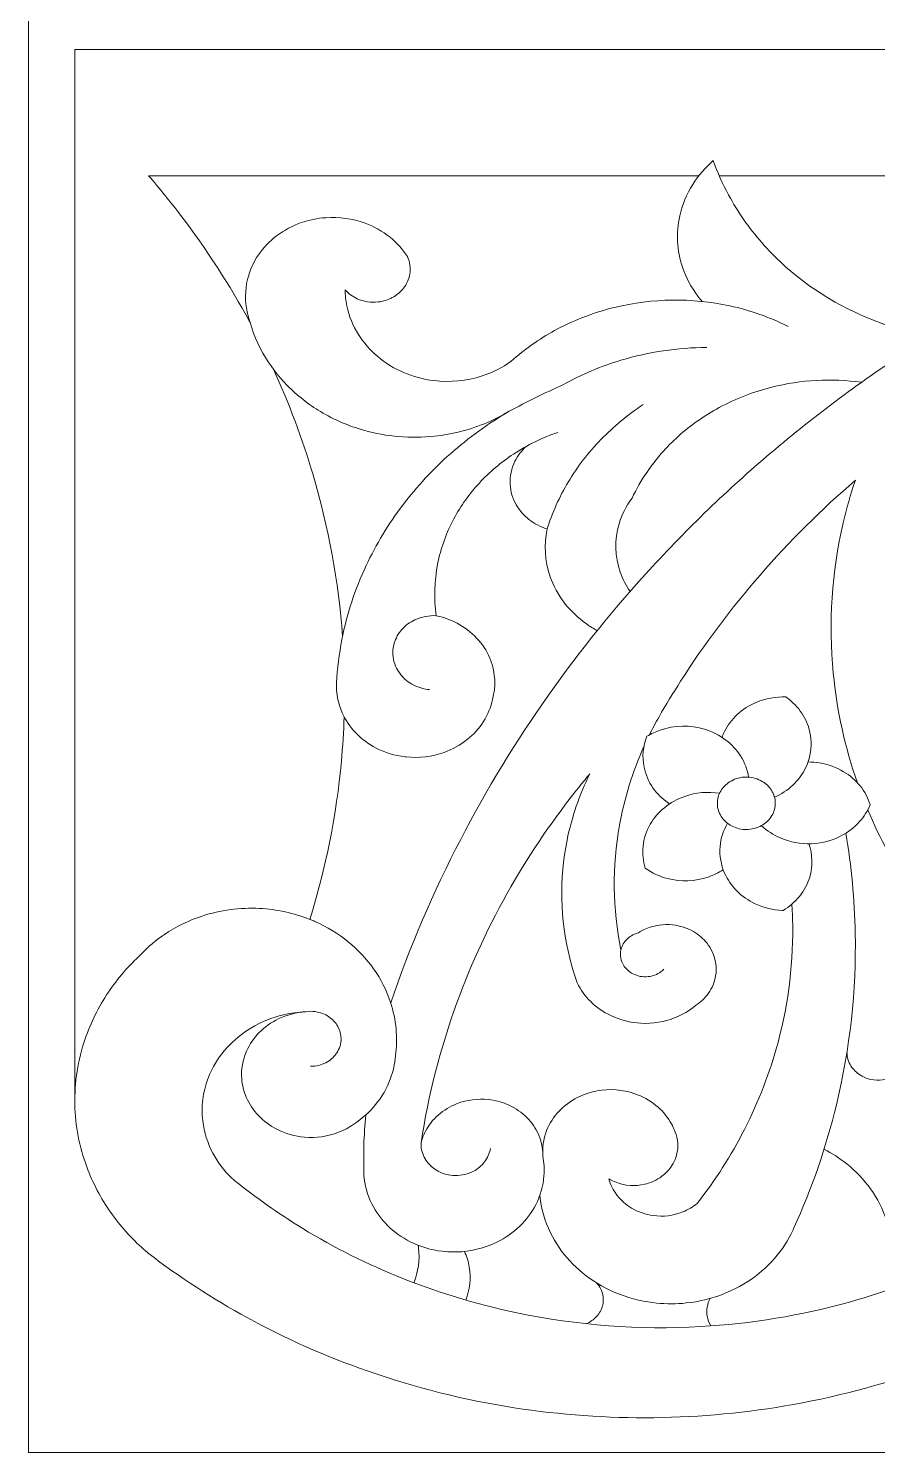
# Model space of a CAD drawing. Header units: millimetres. Extents: x 4600 to 4846, y 410 to 672.
# Drawn here: x 4601.5 to 4638.1, y 550.3 to 611.7 of the extents above; entities that cross this region are included whole.
import ezdxf

# ---------------------------------------------------------------- set-up
doc = ezdxf.new("R2010")
doc.units = ezdxf.units.MM
doc.header["$MEASUREMENT"] = 0
doc.layers.add('SITARA ALL', color=18, linetype='Continuous', true_color=0x000000)

msp = doc.modelspace()

# ---------------------------------------------------------------- linework, layer by layer
at = {"layer": 'SITARA ALL', "lineweight": 9}
for points, knots in [([(4601.51, 672.296), (4601.51, 672.296), (4845.51, 672.296), (4845.51, 672.296), (4845.51, 672.296), (4845.51, 550.296), (4845.51, 550.296), (4845.51, 550.296), (4601.51, 550.296), (4601.51, 550.296), (4601.51, 550.296), (4601.51, 672.296), (4601.51, 672.296)], [0, 0, 0, 0, 0.25, 0.25, 0.25, 0.5, 0.5, 0.5, 0.75, 0.75, 0.75, 1, 1, 1, 1]), ([(4603.512, 565.277), (4603.512, 565.277), (4603.512, 610.796), (4603.512, 610.796), (4603.512, 610.796), (4703.51, 610.796), (4703.51, 610.796), (4703.51, 610.796), (4803.507, 610.796), (4803.507, 610.796), (4803.507, 610.796), (4803.507, 565.277), (4803.507, 565.277)], [0, 0, 0, 0, 0.2, 0.2, 0.2, 0.4, 0.4, 0.4, 0.6, 0.6, 0.6, 1, 1, 1, 1]), ([(4640.404, 598.423), (4639.363, 598.616), (4638.349, 598.932), (4637.383, 599.364), (4636.551, 599.736), (4635.761, 600.197), (4635.028, 600.738), (4634.34, 601.246), (4633.709, 601.826), (4633.145, 602.468), (4632.594, 603.098), (4632.114, 603.787), (4631.716, 604.523), (4631.459, 604.999), (4631.238, 605.494), (4631.056, 606.003), (4630.711, 605.706), (4630.413, 605.359), (4630.169, 604.975), (4629.905, 604.558), (4629.716, 604.1), (4629.608, 603.619), (4629.446, 602.886), (4629.487, 602.124), (4629.726, 601.412), (4629.877, 600.963), (4630.1, 600.542), (4630.387, 600.165), (4630.448, 600.085), (4630.511, 600.006), (4630.577, 599.93)], [0, 0, 0, 0, 0.090909, 0.090909, 0.090909, 0.181818, 0.181818, 0.181818, 0.272727, 0.272727, 0.272727, 0.363636, 0.363636, 0.363636, 0.454545, 0.454545, 0.454545, 0.545455, 0.545455, 0.545455, 0.636364, 0.636364, 0.636364, 0.727273, 0.727273, 0.727273, 0.818182, 0.818182, 0.818182, 1, 1, 1, 1]), ([(4611.063, 599.034), (4610.187, 600.648), (4609.189, 602.191), (4608.075, 603.65), (4607.632, 604.231), (4607.172, 604.799), (4606.694, 605.353), (4606.694, 605.353), (4630.436, 605.353), (4630.436, 605.353)], [0, 0, 0, 0, 0.25, 0.25, 0.25, 0.5, 0.5, 0.5, 1, 1, 1, 1]), ([(4657.274, 605.353), (4656.362, 605.293), (4655.454, 605.177), (4654.556, 605.005), (4651.842, 604.13), (4649.189, 603.074), (4646.616, 601.844), (4644.261, 600.718), (4641.981, 599.445), (4639.787, 598.031), (4637.672, 596.667), (4635.645, 595.172), (4633.719, 593.553), (4631.852, 591.984), (4630.088, 590.298), (4628.435, 588.504), (4626.819, 586.751), (4625.318, 584.895), (4623.942, 582.948), (4622.54, 580.966), (4621.276, 578.89), (4620.157, 576.736), (4618.977, 574.464), (4617.968, 572.109), (4617.137, 569.688)], [0, 0, 0, 0, 0.111111, 0.111111, 0.111111, 0.222222, 0.222222, 0.222222, 0.333333, 0.333333, 0.333333, 0.444444, 0.444444, 0.444444, 0.555556, 0.555556, 0.555556, 0.666667, 0.666667, 0.666667, 0.777778, 0.777778, 0.777778, 1, 1, 1, 1]), ([(4634.292, 598.854), (4633.49, 599.253), (4632.642, 599.551), (4631.766, 599.74), (4630.127, 600.094), (4628.43, 600.072), (4626.801, 599.676), (4625.945, 599.468), (4625.118, 599.155), (4624.338, 598.744), (4623.66, 598.387), (4623.025, 597.953), (4622.446, 597.45), (4622.41, 597.42), (4622.375, 597.388), (4622.34, 597.357), (4621.955, 597.08), (4621.53, 596.865), (4621.079, 596.719), (4620.407, 596.501), (4619.695, 596.433), (4618.993, 596.519), (4618.546, 596.573), (4618.108, 596.691), (4617.694, 596.868), (4617.284, 597.043), (4616.903, 597.278), (4616.564, 597.565), (4616.243, 597.836), (4615.966, 598.155), (4615.742, 598.511), (4615.506, 598.887), (4615.337, 599.303), (4615.246, 599.738), (4615.198, 599.967), (4615.172, 600.2), (4615.169, 600.433), (4615.314, 600.271), (4615.491, 600.141), (4615.69, 600.051), (4615.974, 599.922), (4616.288, 599.873), (4616.598, 599.909), (4616.81, 599.932), (4617.016, 599.996), (4617.205, 600.097), (4617.394, 600.197), (4617.559, 600.336), (4617.691, 600.504), (4617.828, 600.678), (4617.92, 600.883), (4617.959, 601.101), (4618.005, 601.364), (4617.97, 601.634), (4617.858, 601.875), (4617.654, 602.189), (4617.402, 602.467), (4617.11, 602.7), (4616.785, 602.959), (4616.42, 603.164), (4616.03, 603.306), (4615.487, 603.504), (4614.908, 603.585), (4614.332, 603.544), (4613.974, 603.519), (4613.62, 603.446), (4613.281, 603.329), (4612.897, 603.196), (4612.537, 603.004), (4612.213, 602.759), (4611.911, 602.531), (4611.649, 602.256), (4611.435, 601.944), (4611.213, 601.62), (4611.052, 601.259), (4610.96, 600.877), (4610.849, 600.417), (4610.847, 599.938), (4610.952, 599.477), (4611.084, 598.857), (4611.309, 598.26), (4611.621, 597.708), (4611.91, 597.196), (4612.265, 596.725), (4612.678, 596.306), (4613.106, 595.872), (4613.587, 595.494), (4614.11, 595.181), (4614.695, 594.831), (4615.325, 594.561), (4615.981, 594.376), (4616.97, 594.098), (4618.002, 594.011), (4619.023, 594.12), (4619.813, 594.203), (4620.586, 594.404), (4621.316, 594.717), (4621.638, 594.855), (4621.949, 595.014), (4622.248, 595.195), (4621.347, 594.668), (4620.499, 594.055), (4619.716, 593.365), (4618.958, 592.696), (4618.267, 591.954), (4617.656, 591.149), (4617.039, 590.338), (4616.51, 589.464), (4616.078, 588.541), (4615.601, 587.525), (4615.251, 586.455), (4615.034, 585.354), (4614.912, 584.733), (4614.834, 584.104), (4614.801, 583.472), (4614.781, 583.034), (4614.864, 582.598), (4615.043, 582.198), (4615.187, 581.875), (4615.387, 581.579), (4615.633, 581.325), (4615.887, 581.061), (4616.183, 580.842), (4616.509, 580.674), (4616.898, 580.474), (4617.32, 580.346), (4617.755, 580.295), (4617.755, 580.295), (4617.807, 580.289), (4617.807, 580.289), (4618.359, 580.232), (4618.916, 580.298), (4619.439, 580.484), (4619.802, 580.612), (4620.141, 580.801), (4620.442, 581.04), (4620.717, 581.259), (4620.953, 581.522), (4621.141, 581.819), (4621.327, 582.111), (4621.459, 582.435), (4621.53, 582.774), (4621.681, 583.322), (4621.657, 583.902), (4621.459, 584.435), (4621.338, 584.759), (4621.159, 585.06), (4620.932, 585.321), (4620.702, 585.586), (4620.43, 585.81), (4620.127, 585.986), (4619.809, 586.171), (4619.463, 586.303), (4619.102, 586.379), (4618.787, 586.397), (4618.472, 586.337), (4618.185, 586.204), (4617.97, 586.104), (4617.777, 585.962), (4617.619, 585.785), (4617.466, 585.614), (4617.353, 585.412), (4617.288, 585.192), (4617.262, 585.1), (4617.244, 585.007), (4617.235, 584.912), (4617.211, 584.637), (4617.265, 584.361), (4617.391, 584.115), (4617.495, 583.912), (4617.641, 583.734), (4617.818, 583.591), (4618.014, 583.434), (4618.239, 583.319), (4618.481, 583.253), (4618.591, 583.223), (4618.703, 583.203), (4618.817, 583.192)], [0, 0, 0, 0, 0.016667, 0.016667, 0.016667, 0.033333, 0.033333, 0.033333, 0.05, 0.05, 0.05, 0.066667, 0.066667, 0.066667, 0.083333, 0.083333, 0.083333, 0.1, 0.1, 0.1, 0.116667, 0.116667, 0.116667, 0.133333, 0.133333, 0.133333, 0.15, 0.15, 0.15, 0.166667, 0.166667, 0.166667, 0.183333, 0.183333, 0.183333, 0.2, 0.2, 0.2, 0.216667, 0.216667, 0.216667, 0.233333, 0.233333, 0.233333, 0.25, 0.25, 0.25, 0.266667, 0.266667, 0.266667, 0.283333, 0.283333, 0.283333, 0.3, 0.3, 0.3, 0.316667, 0.316667, 0.316667, 0.333333, 0.333333, 0.333333, 0.35, 0.35, 0.35, 0.366667, 0.366667, 0.366667, 0.383333, 0.383333, 0.383333, 0.4, 0.4, 0.4, 0.416667, 0.416667, 0.416667, 0.433333, 0.433333, 0.433333, 0.45, 0.45, 0.45, 0.466667, 0.466667, 0.466667, 0.483333, 0.483333, 0.483333, 0.5, 0.5, 0.5, 0.516667, 0.516667, 0.516667, 0.533333, 0.533333, 0.533333, 0.55, 0.55, 0.55, 0.566667, 0.566667, 0.566667, 0.583333, 0.583333, 0.583333, 0.6, 0.6, 0.6, 0.616667, 0.616667, 0.616667, 0.633333, 0.633333, 0.633333, 0.65, 0.65, 0.65, 0.666667, 0.666667, 0.666667, 0.683333, 0.683333, 0.683333, 0.7, 0.7, 0.7, 0.716667, 0.716667, 0.716667, 0.733333, 0.733333, 0.733333, 0.75, 0.75, 0.75, 0.766667, 0.766667, 0.766667, 0.783333, 0.783333, 0.783333, 0.8, 0.8, 0.8, 0.816667, 0.816667, 0.816667, 0.833333, 0.833333, 0.833333, 0.85, 0.85, 0.85, 0.866667, 0.866667, 0.866667, 0.883333, 0.883333, 0.883333, 0.9, 0.9, 0.9, 0.916667, 0.916667, 0.916667, 0.933333, 0.933333, 0.933333, 0.95, 0.95, 0.95, 0.966667, 0.966667, 0.966667, 1, 1, 1, 1]), ([(4630.777, 597.946), (4629.523, 597.941), (4628.275, 597.756), (4627.073, 597.395), (4626.204, 597.134), (4625.365, 596.78), (4624.571, 596.337), (4623.782, 595.987), (4623.007, 595.606), (4622.248, 595.195)], [0, 0, 0, 0, 0.25, 0.25, 0.25, 0.5, 0.5, 0.5, 1, 1, 1, 1]), ([(4615.06, 585.481), (4614.887, 587.847), (4614.46, 590.187), (4613.786, 592.462), (4613.325, 594.016), (4612.754, 595.535), (4612.076, 597.008)], [0, 0, 0, 0, 0.333333, 0.333333, 0.333333, 1, 1, 1, 1]), ([(4637.449, 596.444), (4636.156, 596.623), (4634.842, 596.551), (4633.576, 596.234), (4632.787, 596.036), (4632.026, 595.74), (4631.31, 595.354), (4630.675, 595.011), (4630.082, 594.594), (4629.544, 594.112), (4629.035, 593.656), (4628.582, 593.141), (4628.196, 592.577), (4627.95, 592.219), (4627.734, 591.841), (4627.549, 591.448), (4627.3, 591.117), (4627.111, 590.744), (4626.99, 590.346), (4626.785, 589.664), (4626.802, 588.935), (4627.038, 588.263), (4627.143, 587.965), (4627.286, 587.683), (4627.466, 587.424)], [0, 0, 0, 0, 0.111111, 0.111111, 0.111111, 0.222222, 0.222222, 0.222222, 0.333333, 0.333333, 0.333333, 0.444444, 0.444444, 0.444444, 0.555556, 0.555556, 0.555556, 0.666667, 0.666667, 0.666667, 0.777778, 0.777778, 0.777778, 1, 1, 1, 1]), ([(4628.03, 595.481), (4627.368, 595.047), (4626.755, 594.542), (4626.204, 593.973), (4625.667, 593.42), (4625.195, 592.806), (4624.798, 592.145), (4624.416, 591.509), (4624.11, 590.831), (4623.886, 590.124), (4623.743, 589.448), (4623.785, 588.747), (4624.008, 588.094), (4624.153, 587.672), (4624.366, 587.278), (4624.639, 586.925), (4624.906, 586.581), (4625.223, 586.278), (4625.579, 586.027), (4625.729, 585.921), (4625.885, 585.823), (4626.047, 585.735)], [0, 0, 0, 0, 0.125, 0.125, 0.125, 0.25, 0.25, 0.25, 0.375, 0.375, 0.375, 0.5, 0.5, 0.5, 0.625, 0.625, 0.625, 0.75, 0.75, 0.75, 1, 1, 1, 1]), ([(4624.346, 594.284), (4623.675, 594.053), (4623.036, 593.74), (4622.442, 593.351), (4621.9, 592.996), (4621.403, 592.577), (4620.962, 592.102), (4620.531, 591.637), (4620.162, 591.12), (4619.862, 590.561), (4619.532, 589.947), (4619.297, 589.287), (4619.163, 588.603), (4619.02, 587.87), (4619, 587.119), (4619.102, 586.379)], [0, 0, 0, 0, 0.166667, 0.166667, 0.166667, 0.333333, 0.333333, 0.333333, 0.5, 0.5, 0.5, 0.666667, 0.666667, 0.666667, 1, 1, 1, 1]), ([(4622.991, 593.682), (4622.787, 593.501), (4622.62, 593.284), (4622.498, 593.041), (4622.343, 592.734), (4622.271, 592.392), (4622.289, 592.048), (4622.307, 591.734), (4622.399, 591.429), (4622.557, 591.157), (4622.697, 590.918), (4622.881, 590.707), (4623.1, 590.536), (4623.334, 590.351), (4623.601, 590.212), (4623.886, 590.124)], [0, 0, 0, 0, 0.166667, 0.166667, 0.166667, 0.333333, 0.333333, 0.333333, 0.5, 0.5, 0.5, 0.666667, 0.666667, 0.666667, 1, 1, 1, 1]), ([(4637.274, 579.175), (4636.739, 580.701), (4636.389, 582.287), (4636.232, 583.897), (4636.021, 586.066), (4636.167, 588.256), (4636.662, 590.378), (4636.807, 591), (4636.981, 591.615), (4637.184, 592.221), (4635.719, 590.959), (4634.346, 589.593), (4633.075, 588.134), (4631.82, 586.693), (4630.673, 585.161), (4629.643, 583.551), (4629.321, 583.048), (4629.012, 582.538), (4628.715, 582.021), (4628.569, 581.765), (4628.43, 581.505), (4628.3, 581.242)], [0, 0, 0, 0, 0.125, 0.125, 0.125, 0.25, 0.25, 0.25, 0.375, 0.375, 0.375, 0.5, 0.5, 0.5, 0.625, 0.625, 0.625, 0.75, 0.75, 0.75, 1, 1, 1, 1]), ([(4633.695, 578.553), (4633.987, 578.682), (4634.256, 578.86), (4634.489, 579.078), (4634.717, 579.292), (4634.903, 579.545), (4635.04, 579.825), (4635.208, 580.17), (4635.289, 580.55), (4635.277, 580.933), (4635.264, 581.296), (4635.168, 581.652), (4634.995, 581.973), (4634.848, 582.245), (4634.654, 582.489), (4634.421, 582.693), (4634.347, 582.758), (4634.27, 582.819), (4634.19, 582.875), (4633.752, 582.892), (4633.316, 582.813), (4632.911, 582.644), (4632.607, 582.518), (4632.328, 582.339), (4632.086, 582.116), (4631.861, 581.909), (4631.676, 581.662), (4631.539, 581.388), (4631.499, 581.306), (4631.463, 581.221), (4631.432, 581.135)], [0, 0, 0, 0, 0.090909, 0.090909, 0.090909, 0.181818, 0.181818, 0.181818, 0.272727, 0.272727, 0.272727, 0.363636, 0.363636, 0.363636, 0.454545, 0.454545, 0.454545, 0.545455, 0.545455, 0.545455, 0.636364, 0.636364, 0.636364, 0.727273, 0.727273, 0.727273, 0.818182, 0.818182, 0.818182, 1, 1, 1, 1]), ([(4613.649, 573.286), (4614.34, 575.505), (4614.796, 577.79), (4615.01, 580.105), (4615.068, 580.742), (4615.108, 581.381), (4615.129, 582.02)], [0, 0, 0, 0, 0.333333, 0.333333, 0.333333, 1, 1, 1, 1]), ([(4632.58, 579.418), (4632.528, 579.744), (4632.409, 580.055), (4632.231, 580.333), (4632.063, 580.596), (4631.851, 580.826), (4631.603, 581.014), (4631.326, 581.225), (4631.013, 581.384), (4630.681, 581.484), (4630.056, 581.674), (4629.387, 581.662), (4628.769, 581.45), (4628.568, 581.381), (4628.375, 581.29), (4628.193, 581.18), (4628.021, 580.759), (4627.977, 580.297), (4628.067, 579.851), (4628.133, 579.53), (4628.265, 579.226), (4628.453, 578.957), (4628.632, 578.704), (4628.853, 578.484), (4629.108, 578.308), (4629.128, 578.294), (4629.148, 578.28), (4629.169, 578.267)], [0, 0, 0, 0, 0.1, 0.1, 0.1, 0.2, 0.2, 0.2, 0.3, 0.3, 0.3, 0.4, 0.4, 0.4, 0.5, 0.5, 0.5, 0.6, 0.6, 0.6, 0.7, 0.7, 0.7, 0.8, 0.8, 0.8, 1, 1, 1, 1]), ([(4628.063, 580.74), (4627.573, 579.655), (4627.218, 578.514), (4627.007, 577.342), (4626.686, 575.563), (4626.707, 573.74), (4627.07, 571.969)], [0, 0, 0, 0, 0.333333, 0.333333, 0.333333, 1, 1, 1, 1]), ([(4633.132, 577.326), (4633.371, 577.103), (4633.647, 576.924), (4633.948, 576.796), (4634.366, 576.618), (4634.817, 576.533), (4635.271, 576.55), (4635.69, 576.564), (4636.101, 576.663), (4636.48, 576.842), (4636.776, 576.982), (4637.045, 577.172), (4637.276, 577.405), (4637.491, 577.622), (4637.665, 577.876), (4637.79, 578.155), (4637.802, 578.182), (4637.813, 578.208), (4637.824, 578.235), (4637.731, 578.53), (4637.583, 578.805), (4637.388, 579.044), (4637.189, 579.288), (4636.949, 579.494), (4636.679, 579.655), (4636.361, 579.844), (4636.01, 579.972), (4635.644, 580.032), (4635.479, 580.059), (4635.311, 580.073), (4635.144, 580.073)], [0, 0, 0, 0, 0.090909, 0.090909, 0.090909, 0.181818, 0.181818, 0.181818, 0.272727, 0.272727, 0.272727, 0.363636, 0.363636, 0.363636, 0.454545, 0.454545, 0.454545, 0.545455, 0.545455, 0.545455, 0.636364, 0.636364, 0.636364, 0.727273, 0.727273, 0.727273, 0.818182, 0.818182, 0.818182, 1, 1, 1, 1]), ([(4621.437, 563.404), (4621.403, 563.194), (4621.317, 562.996), (4621.188, 562.828), (4621.059, 562.66), (4620.896, 562.523), (4620.71, 562.425), (4620.473, 562.3), (4620.208, 562.236), (4619.941, 562.238), (4619.898, 562.238), (4619.856, 562.24), (4619.814, 562.243), (4619.565, 562.263), (4619.324, 562.341), (4619.11, 562.47), (4618.933, 562.577), (4618.781, 562.721), (4618.664, 562.893), (4618.541, 563.075), (4618.467, 563.287), (4618.45, 563.506), (4618.447, 563.554), (4618.446, 563.602), (4618.448, 563.65), (4618.761, 565.71), (4619.279, 567.734), (4619.995, 569.691), (4620.626, 571.418), (4621.405, 573.089), (4622.32, 574.683), (4623.196, 576.207), (4624.189, 577.66), (4625.292, 579.028), (4625.435, 579.206), (4625.58, 579.383), (4625.727, 579.558), (4625.279, 578.653), (4624.95, 577.694), (4624.747, 576.704), (4624.404, 575.021), (4624.443, 573.283), (4624.864, 571.617), (4624.955, 571.254), (4625.064, 570.896), (4625.189, 570.544), (4625.333, 570.244), (4625.528, 569.972), (4625.765, 569.74), (4626.019, 569.491), (4626.312, 569.287), (4626.632, 569.135), (4627.041, 568.941), (4627.483, 568.83), (4627.934, 568.807), (4628.439, 568.78), (4628.943, 568.863), (4629.413, 569.05), (4629.731, 569.177), (4630.027, 569.353), (4630.29, 569.573), (4630.506, 569.711), (4630.694, 569.89), (4630.843, 570.098), (4631.004, 570.323), (4631.111, 570.581), (4631.157, 570.854), (4631.214, 571.2), (4631.166, 571.555), (4631.02, 571.874), (4630.958, 572.009), (4630.88, 572.137), (4630.787, 572.255), (4630.627, 572.457), (4630.43, 572.627), (4630.207, 572.756), (4629.93, 572.917), (4629.621, 573.017), (4629.302, 573.05), (4628.911, 573.092), (4628.515, 573.034), (4628.152, 572.881), (4628.039, 572.833), (4627.93, 572.775), (4627.826, 572.709), (4627.656, 572.666), (4627.499, 572.583), (4627.368, 572.467), (4627.243, 572.358), (4627.15, 572.218), (4627.096, 572.062), (4627.018, 571.832), (4627.037, 571.581), (4627.15, 571.366), (4627.169, 571.33), (4627.19, 571.295), (4627.214, 571.261), (4627.309, 571.127), (4627.434, 571.018), (4627.579, 570.942), (4627.784, 570.835), (4628.017, 570.791), (4628.248, 570.818), (4628.444, 570.839), (4628.631, 570.911), (4628.79, 571.026), (4628.837, 571.061), (4628.881, 571.099), (4628.921, 571.141)], [0, 0, 0, 0, 0.027027, 0.027027, 0.027027, 0.054054, 0.054054, 0.054054, 0.081081, 0.081081, 0.081081, 0.108108, 0.108108, 0.108108, 0.135135, 0.135135, 0.135135, 0.162162, 0.162162, 0.162162, 0.189189, 0.189189, 0.189189, 0.216216, 0.216216, 0.216216, 0.243243, 0.243243, 0.243243, 0.27027, 0.27027, 0.27027, 0.297297, 0.297297, 0.297297, 0.324324, 0.324324, 0.324324, 0.351351, 0.351351, 0.351351, 0.378378, 0.378378, 0.378378, 0.405405, 0.405405, 0.405405, 0.432432, 0.432432, 0.432432, 0.459459, 0.459459, 0.459459, 0.486486, 0.486486, 0.486486, 0.513514, 0.513514, 0.513514, 0.540541, 0.540541, 0.540541, 0.567568, 0.567568, 0.567568, 0.594595, 0.594595, 0.594595, 0.621622, 0.621622, 0.621622, 0.648649, 0.648649, 0.648649, 0.675676, 0.675676, 0.675676, 0.702703, 0.702703, 0.702703, 0.72973, 0.72973, 0.72973, 0.756757, 0.756757, 0.756757, 0.783784, 0.783784, 0.783784, 0.810811, 0.810811, 0.810811, 0.837838, 0.837838, 0.837838, 0.864865, 0.864865, 0.864865, 0.891892, 0.891892, 0.891892, 0.918919, 0.918919, 0.918919, 0.945946, 0.945946, 0.945946, 1, 1, 1, 1]), ([(4633.729, 578.291), (4633.729, 578.492), (4633.671, 578.689), (4633.561, 578.857), (4633.462, 579.011), (4633.328, 579.14), (4633.171, 579.233), (4632.978, 579.348), (4632.759, 579.412), (4632.535, 579.421), (4632.517, 579.421), (4632.498, 579.422), (4632.48, 579.422), (4632.249, 579.422), (4632.022, 579.364), (4631.821, 579.251), (4631.659, 579.161), (4631.521, 579.035), (4631.416, 578.883), (4631.306, 578.722), (4631.243, 578.534), (4631.233, 578.339), (4631.232, 578.323), (4631.232, 578.307), (4631.232, 578.291), (4631.232, 578.09), (4631.29, 577.893), (4631.4, 577.724), (4631.499, 577.571), (4631.632, 577.442), (4631.79, 577.349), (4631.983, 577.234), (4632.202, 577.169), (4632.426, 577.161), (4632.444, 577.16), (4632.462, 577.16), (4632.48, 577.16), (4632.711, 577.159), (4632.939, 577.218), (4633.14, 577.331), (4633.302, 577.42), (4633.44, 577.546), (4633.544, 577.699), (4633.655, 577.859), (4633.718, 578.048), (4633.728, 578.242), (4633.729, 578.258), (4633.729, 578.275), (4633.729, 578.291)], [0, 0, 0, 0, 0.0625, 0.0625, 0.0625, 0.125, 0.125, 0.125, 0.1875, 0.1875, 0.1875, 0.25, 0.25, 0.25, 0.3125, 0.3125, 0.3125, 0.375, 0.375, 0.375, 0.4375, 0.4375, 0.4375, 0.5, 0.5, 0.5, 0.5625, 0.5625, 0.5625, 0.625, 0.625, 0.625, 0.6875, 0.6875, 0.6875, 0.75, 0.75, 0.75, 0.8125, 0.8125, 0.8125, 0.875, 0.875, 0.875, 0.9375, 0.9375, 0.9375, 1, 1, 1, 1]), ([(4631.327, 578.725), (4630.823, 578.804), (4630.307, 578.758), (4629.824, 578.591), (4629.505, 578.48), (4629.208, 578.315), (4628.946, 578.102), (4628.703, 577.904), (4628.497, 577.665), (4628.338, 577.394), (4628.165, 577.098), (4628.057, 576.768), (4628.023, 576.427), (4627.992, 576.112), (4628.025, 575.793), (4628.121, 575.492), (4628.412, 575.286), (4628.737, 575.135), (4629.082, 575.047), (4629.659, 574.898), (4630.267, 574.921), (4630.831, 575.113), (4631.061, 575.191), (4631.28, 575.298), (4631.483, 575.432)], [0, 0, 0, 0, 0.111111, 0.111111, 0.111111, 0.222222, 0.222222, 0.222222, 0.333333, 0.333333, 0.333333, 0.444444, 0.444444, 0.444444, 0.555556, 0.555556, 0.555556, 0.666667, 0.666667, 0.666667, 0.777778, 0.777778, 0.777778, 1, 1, 1, 1]), ([(4637.721, 578.012), (4638.24, 576.776), (4638.874, 575.593), (4639.616, 574.476), (4640.012, 573.88), (4640.436, 573.304), (4640.888, 572.749), (4641.208, 572.469), (4641.569, 572.241), (4641.96, 572.073), (4642.456, 571.859), (4642.986, 571.74), (4643.526, 571.72), (4644.096, 571.698), (4644.665, 571.787), (4645.201, 571.982), (4645.602, 572.127), (4645.979, 572.335), (4646.316, 572.596), (4646.63, 572.838), (4646.903, 573.129), (4647.126, 573.456), (4647.357, 573.796), (4647.526, 574.174), (4647.624, 574.573), (4647.678, 574.793), (4647.709, 575.018), (4647.717, 575.244), (4647.823, 575.71), (4647.786, 576.197), (4647.611, 576.642), (4647.494, 576.941), (4647.322, 577.216), (4647.104, 577.451), (4646.882, 577.691), (4646.621, 577.89), (4646.332, 578.042), (4646.099, 578.164), (4645.851, 578.256), (4645.594, 578.315), (4645.019, 578.448), (4644.419, 578.419), (4643.859, 578.232), (4643.528, 578.121), (4643.219, 577.952), (4642.947, 577.734), (4642.701, 577.538), (4642.491, 577.3), (4642.328, 577.031), (4642.235, 576.878), (4642.159, 576.716), (4642.102, 576.547)], [0, 0, 0, 0, 0.055556, 0.055556, 0.055556, 0.111111, 0.111111, 0.111111, 0.166667, 0.166667, 0.166667, 0.222222, 0.222222, 0.222222, 0.277778, 0.277778, 0.277778, 0.333333, 0.333333, 0.333333, 0.388889, 0.388889, 0.388889, 0.444444, 0.444444, 0.444444, 0.5, 0.5, 0.5, 0.555556, 0.555556, 0.555556, 0.611111, 0.611111, 0.611111, 0.666667, 0.666667, 0.666667, 0.722222, 0.722222, 0.722222, 0.777778, 0.777778, 0.777778, 0.833333, 0.833333, 0.833333, 0.888889, 0.888889, 0.888889, 1, 1, 1, 1]), ([(4631.668, 577.432), (4631.488, 577.124), (4631.378, 576.781), (4631.348, 576.426), (4631.316, 576.033), (4631.384, 575.638), (4631.544, 575.278), (4631.672, 574.994), (4631.85, 574.735), (4632.072, 574.515), (4632.301, 574.286), (4632.568, 574.099), (4632.862, 573.961), (4633.229, 573.789), (4633.626, 573.691), (4634.031, 573.673), (4634.031, 573.673), (4634.074, 573.672), (4634.074, 573.672), (4634.339, 573.832), (4634.575, 574.036), (4634.771, 574.276), (4634.972, 574.522), (4635.122, 574.805), (4635.214, 575.109), (4635.356, 575.58), (4635.342, 576.085), (4635.175, 576.548)], [0, 0, 0, 0, 0.1, 0.1, 0.1, 0.2, 0.2, 0.2, 0.3, 0.3, 0.3, 0.4, 0.4, 0.4, 0.5, 0.5, 0.5, 0.6, 0.6, 0.6, 0.7, 0.7, 0.7, 0.8, 0.8, 0.8, 1, 1, 1, 1]), ([(4623.567, 561.372), (4623.627, 560.817), (4623.783, 560.276), (4624.03, 559.775), (4624.249, 559.33), (4624.532, 558.919), (4624.87, 558.555), (4625.216, 558.181), (4625.613, 557.857), (4626.048, 557.592), (4626.537, 557.294), (4627.066, 557.068), (4627.619, 556.921), (4627.89, 556.849), (4628.165, 556.795), (4628.443, 556.759), (4629.3, 556.65), (4630.169, 556.72), (4630.998, 556.963), (4631.546, 557.124), (4632.067, 557.362), (4632.546, 557.672), (4632.972, 557.946), (4633.358, 558.278), (4633.692, 558.659), (4634.019, 559.03), (4634.29, 559.446), (4634.496, 559.896), (4634.508, 559.923), (4634.52, 559.95), (4634.532, 559.978), (4635.31, 561.688), (4635.925, 563.468), (4636.367, 565.294), (4636.955, 567.718), (4637.228, 570.206), (4637.179, 572.699), (4637.151, 574.142), (4637.015, 575.58), (4636.772, 577.002)], [0, 0, 0, 0, 0.071429, 0.071429, 0.071429, 0.142857, 0.142857, 0.142857, 0.214286, 0.214286, 0.214286, 0.285714, 0.285714, 0.285714, 0.357143, 0.357143, 0.357143, 0.428571, 0.428571, 0.428571, 0.5, 0.5, 0.5, 0.571429, 0.571429, 0.571429, 0.642857, 0.642857, 0.642857, 0.714286, 0.714286, 0.714286, 0.785714, 0.785714, 0.785714, 0.857143, 0.857143, 0.857143, 1, 1, 1, 1]), ([(4613.469, 569.305), (4613.059, 569.276), (4612.659, 569.17), (4612.288, 568.992), (4611.983, 568.845), (4611.704, 568.646), (4611.465, 568.405), (4611.235, 568.173), (4611.05, 567.901), (4610.917, 567.603), (4610.751, 567.228), (4610.68, 566.818), (4610.711, 566.409), (4610.733, 566.136), (4610.799, 565.869), (4610.906, 565.617), (4611.032, 565.325), (4611.209, 565.058), (4611.428, 564.828), (4611.659, 564.586), (4611.928, 564.386), (4612.225, 564.235), (4612.598, 564.045), (4613.004, 563.929), (4613.42, 563.894), (4613.921, 563.851), (4614.424, 563.923), (4614.892, 564.104), (4615.122, 564.194), (4615.341, 564.311), (4615.543, 564.453), (4615.899, 564.686), (4616.218, 564.972), (4616.488, 565.301), (4616.758, 565.629), (4616.972, 565.999), (4617.121, 566.397), (4617.242, 566.72), (4617.317, 567.059), (4617.342, 567.404), (4617.447, 568.177), (4617.375, 568.964), (4617.131, 569.705), (4616.961, 570.224), (4616.713, 570.714), (4616.396, 571.159), (4616.087, 571.593), (4615.72, 571.983), (4615.306, 572.318), (4614.868, 572.672), (4614.385, 572.967), (4613.869, 573.193), (4613.796, 573.225), (4613.723, 573.256), (4613.649, 573.286), (4612.954, 573.561), (4612.219, 573.72), (4611.472, 573.757), (4610.635, 573.799), (4609.797, 573.688), (4609, 573.429), (4608.426, 573.242), (4607.881, 572.977), (4607.381, 572.639), (4607.011, 572.39), (4606.67, 572.101), (4606.364, 571.777), (4605.832, 571.29), (4605.36, 570.742), (4604.957, 570.144), (4604.536, 569.519), (4604.198, 568.841), (4603.954, 568.129), (4603.641, 567.219), (4603.492, 566.261), (4603.511, 565.3), (4603.531, 564.384), (4603.704, 563.478), (4604.023, 562.619), (4604.282, 561.921), (4604.63, 561.259), (4605.058, 560.651), (4605.47, 560.066), (4605.948, 559.531), (4606.483, 559.057), (4606.545, 559.002), (4606.608, 558.948), (4606.671, 558.894), (4608.024, 557.859), (4609.454, 556.929), (4610.949, 556.113), (4612.607, 555.207), (4614.336, 554.439), (4616.12, 553.816), (4618.182, 553.094), (4620.305, 552.563), (4622.464, 552.229), (4626.462, 551.608), (4630.534, 551.655), (4634.516, 552.37), (4636.614, 552.746), (4638.673, 553.309), (4640.671, 554.052), (4642.403, 554.696), (4644.081, 555.478), (4645.687, 556.392), (4645.767, 556.437), (4645.847, 556.483), (4645.926, 556.529), (4647.687, 557.683), (4649.529, 558.708), (4651.439, 559.595), (4653.525, 560.564), (4655.683, 561.371), (4657.892, 562.011), (4660.558, 562.782), (4663.289, 563.312), (4666.05, 563.594), (4670.261, 564.026), (4674.512, 563.883), (4678.684, 563.171), (4681.203, 562.742), (4683.682, 562.102), (4686.094, 561.26), (4686.726, 561.039), (4687.353, 560.804), (4687.974, 560.555), (4687.774, 560.275), (4687.633, 559.957), (4687.56, 559.621), (4687.461, 559.156), (4687.501, 558.672), (4687.675, 558.229), (4687.794, 557.928), (4687.968, 557.652), (4688.187, 557.415), (4688.409, 557.176), (4688.669, 556.976), (4688.958, 556.824), (4689.123, 556.737), (4689.295, 556.665), (4689.473, 556.609), (4690.126, 556.404), (4690.826, 556.411), (4691.473, 556.63), (4691.804, 556.742), (4692.113, 556.911), (4692.385, 557.128), (4692.634, 557.327), (4692.846, 557.567), (4693.011, 557.838), (4693.189, 558.13), (4693.305, 558.455), (4693.352, 558.793), (4693.354, 558.813), (4693.357, 558.833), (4693.359, 558.853)], [0, 0, 0, 0, 0.018868, 0.018868, 0.018868, 0.037736, 0.037736, 0.037736, 0.056604, 0.056604, 0.056604, 0.075472, 0.075472, 0.075472, 0.09434, 0.09434, 0.09434, 0.113208, 0.113208, 0.113208, 0.132075, 0.132075, 0.132075, 0.150943, 0.150943, 0.150943, 0.169811, 0.169811, 0.169811, 0.188679, 0.188679, 0.188679, 0.207547, 0.207547, 0.207547, 0.226415, 0.226415, 0.226415, 0.245283, 0.245283, 0.245283, 0.264151, 0.264151, 0.264151, 0.283019, 0.283019, 0.283019, 0.301887, 0.301887, 0.301887, 0.320755, 0.320755, 0.320755, 0.339623, 0.339623, 0.339623, 0.358491, 0.358491, 0.358491, 0.377358, 0.377358, 0.377358, 0.396226, 0.396226, 0.396226, 0.415094, 0.415094, 0.415094, 0.433962, 0.433962, 0.433962, 0.45283, 0.45283, 0.45283, 0.471698, 0.471698, 0.471698, 0.490566, 0.490566, 0.490566, 0.509434, 0.509434, 0.509434, 0.528302, 0.528302, 0.528302, 0.54717, 0.54717, 0.54717, 0.566038, 0.566038, 0.566038, 0.584906, 0.584906, 0.584906, 0.603774, 0.603774, 0.603774, 0.622642, 0.622642, 0.622642, 0.641509, 0.641509, 0.641509, 0.660377, 0.660377, 0.660377, 0.679245, 0.679245, 0.679245, 0.698113, 0.698113, 0.698113, 0.716981, 0.716981, 0.716981, 0.735849, 0.735849, 0.735849, 0.754717, 0.754717, 0.754717, 0.773585, 0.773585, 0.773585, 0.792453, 0.792453, 0.792453, 0.811321, 0.811321, 0.811321, 0.830189, 0.830189, 0.830189, 0.849057, 0.849057, 0.849057, 0.867925, 0.867925, 0.867925, 0.886792, 0.886792, 0.886792, 0.90566, 0.90566, 0.90566, 0.924528, 0.924528, 0.924528, 0.943396, 0.943396, 0.943396, 0.962264, 0.962264, 0.962264, 1, 1, 1, 1]), ([(4623.701, 563.173), (4623.682, 563.566), (4623.759, 563.957), (4623.924, 564.314), (4624.059, 564.604), (4624.246, 564.867), (4624.475, 565.091), (4624.715, 565.325), (4624.994, 565.515), (4625.299, 565.655), (4625.535, 565.763), (4625.784, 565.842), (4626.039, 565.889), (4626.584, 565.99), (4627.145, 565.949), (4627.669, 565.77), (4628.001, 565.656), (4628.31, 565.485), (4628.583, 565.264), (4628.829, 565.066), (4629.038, 564.826), (4629.201, 564.555), (4629.265, 564.449), (4629.321, 564.338), (4629.368, 564.224), (4629.507, 563.937), (4629.555, 563.614), (4629.507, 563.299), (4629.468, 563.046), (4629.369, 562.806), (4629.22, 562.598), (4629.113, 562.449), (4628.984, 562.317), (4628.837, 562.207), (4628.615, 562.041), (4628.361, 561.923), (4628.09, 561.862), (4627.682, 561.767), (4627.254, 561.797), (4626.863, 561.947), (4626.755, 561.989), (4626.651, 562.041), (4626.551, 562.101), (4626.621, 561.838), (4626.744, 561.593), (4626.911, 561.379), (4627.082, 561.162), (4627.291, 560.978), (4627.528, 560.838), (4627.815, 560.667), (4628.134, 560.557), (4628.464, 560.513), (4628.896, 560.455), (4629.335, 560.509), (4629.739, 560.669), (4629.966, 560.76), (4630.177, 560.884), (4630.366, 561.04), (4631.144, 562.036), (4631.825, 563.104), (4632.401, 564.23), (4633.014, 565.426), (4633.499, 566.684), (4633.848, 567.983), (4634.314, 569.718), (4634.525, 571.511), (4634.475, 573.307), (4634.469, 573.518), (4634.459, 573.73), (4634.446, 573.942)], [0, 0, 0, 0, 0.041667, 0.041667, 0.041667, 0.083333, 0.083333, 0.083333, 0.125, 0.125, 0.125, 0.166667, 0.166667, 0.166667, 0.208333, 0.208333, 0.208333, 0.25, 0.25, 0.25, 0.291667, 0.291667, 0.291667, 0.333333, 0.333333, 0.333333, 0.375, 0.375, 0.375, 0.416667, 0.416667, 0.416667, 0.458333, 0.458333, 0.458333, 0.5, 0.5, 0.5, 0.541667, 0.541667, 0.541667, 0.583333, 0.583333, 0.583333, 0.625, 0.625, 0.625, 0.666667, 0.666667, 0.666667, 0.708333, 0.708333, 0.708333, 0.75, 0.75, 0.75, 0.791667, 0.791667, 0.791667, 0.833333, 0.833333, 0.833333, 0.875, 0.875, 0.875, 0.916667, 0.916667, 0.916667, 1, 1, 1, 1]), ([(4690.958, 563.133), (4688.787, 564.153), (4686.541, 565.006), (4684.24, 565.685), (4681.522, 566.487), (4678.74, 567.05), (4675.925, 567.367), (4671.414, 567.876), (4666.856, 567.759), (4662.378, 567.018), (4659.75, 566.583), (4657.162, 565.931), (4654.641, 565.069), (4652.453, 564.322), (4650.325, 563.413), (4648.271, 562.351), (4647.441, 561.922), (4646.624, 561.466), (4645.822, 560.986), (4644.552, 560.089), (4643.209, 559.298), (4641.808, 558.623), (4640.241, 557.867), (4638.61, 557.253), (4636.933, 556.786), (4634.838, 556.203), (4632.684, 555.848), (4630.512, 555.727), (4627.856, 555.577), (4625.19, 555.776), (4622.586, 556.32), (4620.793, 556.693), (4619.038, 557.232), (4617.345, 557.929), (4615.866, 558.538), (4614.442, 559.27), (4613.086, 560.117), (4612.098, 560.735), (4611.151, 561.415), (4610.25, 562.153), (4609.937, 562.459), (4609.672, 562.811), (4609.466, 563.198), (4609.235, 563.633), (4609.086, 564.108), (4609.028, 564.598), (4608.958, 565.21), (4609.033, 565.83), (4609.25, 566.408), (4609.281, 566.491), (4609.314, 566.573), (4609.351, 566.654), (4609.531, 567.051), (4609.771, 567.418), (4610.063, 567.741), (4610.366, 568.076), (4610.717, 568.364), (4611.104, 568.596), (4611.543, 568.859), (4612.02, 569.053), (4612.518, 569.171), (4612.83, 569.245), (4613.149, 569.29), (4613.469, 569.305), (4613.743, 569.347), (4614.023, 569.309), (4614.276, 569.195), (4614.454, 569.115), (4614.611, 568.996), (4614.736, 568.846), (4614.858, 568.7), (4614.941, 568.526), (4614.978, 568.34), (4614.985, 568.304), (4614.99, 568.267), (4614.993, 568.231), (4615.012, 568.01), (4614.964, 567.789), (4614.854, 567.596), (4614.761, 567.433), (4614.632, 567.294), (4614.476, 567.189), (4614.295, 567.066), (4614.086, 566.988), (4613.869, 566.961), (4613.806, 566.953), (4613.742, 566.95), (4613.678, 566.95)], [0, 0, 0, 0, 0.033333, 0.033333, 0.033333, 0.066667, 0.066667, 0.066667, 0.1, 0.1, 0.1, 0.133333, 0.133333, 0.133333, 0.166667, 0.166667, 0.166667, 0.2, 0.2, 0.2, 0.233333, 0.233333, 0.233333, 0.266667, 0.266667, 0.266667, 0.3, 0.3, 0.3, 0.333333, 0.333333, 0.333333, 0.366667, 0.366667, 0.366667, 0.4, 0.4, 0.4, 0.433333, 0.433333, 0.433333, 0.466667, 0.466667, 0.466667, 0.5, 0.5, 0.5, 0.533333, 0.533333, 0.533333, 0.566667, 0.566667, 0.566667, 0.6, 0.6, 0.6, 0.633333, 0.633333, 0.633333, 0.666667, 0.666667, 0.666667, 0.7, 0.7, 0.7, 0.733333, 0.733333, 0.733333, 0.766667, 0.766667, 0.766667, 0.8, 0.8, 0.8, 0.833333, 0.833333, 0.833333, 0.866667, 0.866667, 0.866667, 0.9, 0.9, 0.9, 0.933333, 0.933333, 0.933333, 1, 1, 1, 1]), ([(4636.822, 567.562), (4636.823, 567.35), (4636.883, 567.144), (4636.996, 566.965), (4637.099, 566.804), (4637.237, 566.667), (4637.4, 566.566), (4637.504, 566.501), (4637.617, 566.45), (4637.734, 566.415), (4638.059, 566.316), (4638.407, 566.333), (4638.72, 566.463), (4638.904, 566.538), (4639.069, 566.654), (4639.202, 566.802), (4639.21, 566.811), (4639.218, 566.821), (4639.226, 566.83), (4639.392, 567.034), (4639.596, 567.204), (4639.826, 567.332), (4640.11, 567.489), (4640.425, 567.585), (4640.749, 567.611), (4640.92, 567.625), (4641.093, 567.621), (4641.263, 567.597)], [0, 0, 0, 0, 0.1, 0.1, 0.1, 0.2, 0.2, 0.2, 0.3, 0.3, 0.3, 0.4, 0.4, 0.4, 0.5, 0.5, 0.5, 0.6, 0.6, 0.6, 0.7, 0.7, 0.7, 0.8, 0.8, 0.8, 1, 1, 1, 1]), ([(4616.061, 564.853), (4615.979, 563.992), (4615.953, 563.126), (4615.984, 562.262), (4616.013, 561.827), (4616.129, 561.402), (4616.324, 561.013), (4616.496, 560.672), (4616.722, 560.361), (4616.994, 560.092), (4617.283, 559.807), (4617.615, 559.569), (4617.979, 559.387), (4618.412, 559.17), (4618.88, 559.03), (4619.362, 558.973), (4619.68, 558.935), (4620.001, 558.933), (4620.32, 558.967), (4620.806, 559.018), (4621.281, 559.153), (4621.721, 559.368), (4622.084, 559.545), (4622.417, 559.777), (4622.708, 560.057), (4622.986, 560.325), (4623.219, 560.636), (4623.396, 560.979), (4623.597, 561.368), (4623.718, 561.793), (4623.751, 562.229), (4623.772, 562.513), (4623.755, 562.798), (4623.701, 563.077), (4623.708, 563.433), (4623.629, 563.786), (4623.471, 564.106), (4623.338, 564.373), (4623.157, 564.614), (4622.936, 564.815), (4622.702, 565.029), (4622.432, 565.199), (4622.138, 565.319), (4621.89, 565.42), (4621.628, 565.486), (4621.361, 565.515), (4620.9, 565.566), (4620.434, 565.506), (4620.001, 565.34), (4619.7, 565.225), (4619.421, 565.056), (4619.18, 564.843), (4618.958, 564.647), (4618.775, 564.413), (4618.638, 564.151), (4618.555, 563.992), (4618.491, 563.824), (4618.448, 563.65)], [0, 0, 0, 0, 0.05, 0.05, 0.05, 0.1, 0.1, 0.1, 0.15, 0.15, 0.15, 0.2, 0.2, 0.2, 0.25, 0.25, 0.25, 0.3, 0.3, 0.3, 0.35, 0.35, 0.35, 0.4, 0.4, 0.4, 0.45, 0.45, 0.45, 0.5, 0.5, 0.5, 0.55, 0.55, 0.55, 0.6, 0.6, 0.6, 0.65, 0.65, 0.65, 0.7, 0.7, 0.7, 0.75, 0.75, 0.75, 0.8, 0.8, 0.8, 0.85, 0.85, 0.85, 0.9, 0.9, 0.9, 1, 1, 1, 1]), ([(4638.591, 557.57), (4638.84, 558.461), (4638.822, 559.406), (4638.538, 560.287), (4638.38, 560.779), (4638.146, 561.244), (4637.844, 561.664), (4637.551, 562.071), (4637.203, 562.436), (4636.81, 562.747), (4636.506, 562.988), (4636.179, 563.197), (4635.833, 563.372)], [0, 0, 0, 0, 0.2, 0.2, 0.2, 0.4, 0.4, 0.4, 0.6, 0.6, 0.6, 1, 1, 1, 1]), ([(4618.136, 557.617), (4618.327, 558.089), (4618.398, 558.602), (4618.343, 559.108), (4618.339, 559.15), (4618.333, 559.191), (4618.327, 559.232)], [0, 0, 0, 0, 0.333333, 0.333333, 0.333333, 1, 1, 1, 1]), ([(4620.375, 556.87), (4620.554, 557.318), (4620.608, 557.806), (4620.53, 558.282), (4620.491, 558.518), (4620.42, 558.749), (4620.32, 558.967)], [0, 0, 0, 0, 0.333333, 0.333333, 0.333333, 1, 1, 1, 1]), ([(4625.567, 555.851), (4625.741, 555.92), (4625.897, 556.027), (4626.023, 556.164), (4626.15, 556.302), (4626.24, 556.47), (4626.283, 556.652), (4626.338, 556.892), (4626.305, 557.144), (4626.191, 557.363), (4626.144, 557.454), (4626.084, 557.539), (4626.013, 557.614)], [0, 0, 0, 0, 0.2, 0.2, 0.2, 0.4, 0.4, 0.4, 0.6, 0.6, 0.6, 1, 1, 1, 1]), ([(4630.917, 556.94), (4630.796, 556.705), (4630.753, 556.437), (4630.795, 556.176), (4630.82, 556.028), (4630.871, 555.885), (4630.946, 555.754)], [0, 0, 0, 0, 0.333333, 0.333333, 0.333333, 1, 1, 1, 1])]:
    msp.add_open_spline(points, degree=3, knots=knots, dxfattribs=at)
msp.add_open_spline([(4631.313, 605.353), (4631.313, 605.353), (4685.752, 605.353), (4685.752, 605.353)], degree=3, dxfattribs=at)

doc.saveas('drawing.dxf')
